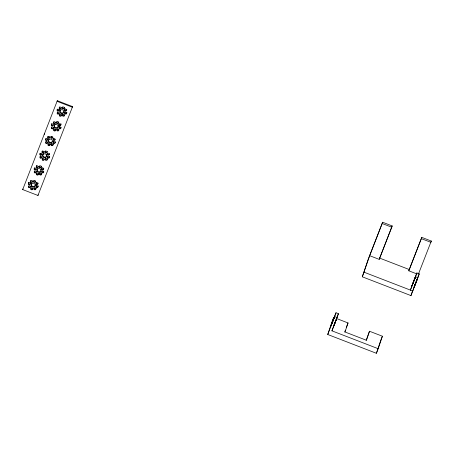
<?xml version="1.0" encoding="UTF-8"?>
<svg xmlns="http://www.w3.org/2000/svg" width="454" height="454" viewBox="0 0 454 454"><rect width="100%" height="100%" fill="white"/><g stroke="black" fill="none" stroke-linecap="round" stroke-linejoin="round"><path stroke-width="0.68" d="M332.05 323.299L331.891 323.571L332.192 322.68L330.989 325.876L333.259 319.9M333.934 318.186C333.355 320.002 331.602 324.309 332.47 322.221M333.679 319.066C332.742 321.449 333.389 319.991 333.23 319.968M334.048 325.07C334.66 323.344 333.633 326.358 334.133 325.036M334.331 324.428L334.547 323.935M414.156 280.073L414.298 279.823L414.116 280.175M415.365 284.108L415.24 284.42L415.841 282.95L415.359 284.215M416.829 280.203L417.186 279.301M416.914 280.169L416.551 281.066L417.561 278.404L417.039 279.687M22.7 189.573L57.312 100.709L72.572 106.599L37.954 195.464L22.7 189.573L22.916 188.938M44.197 134.429L44.413 133.794M57.312 100.709L57.102 101.344L72.356 107.235L72.572 106.599M37.954 195.464L38.17 194.828M327.737 334.496L331.942 322.022L333.735 317.425L330.813 326.091L336.005 312.766L338.423 313.697L331.942 330.835L378.188 348.695L376.394 353.291L327.737 334.496L336.005 312.766M331.942 330.835L338.423 313.697M416.891 272.962L410.41 290.1L416.891 272.962L419.241 273.87L410.966 295.605L362.309 276.809L368.308 259.018L382.643 222.256L392.177 225.939L391.745 227.21L379.204 259.376L369.669 255.693L382.643 222.256M362.309 276.809L369.669 255.693M344.728 332.067L345.381 330.126M336.335 318.43L348.042 322.953L344.995 331.988L366.446 340.273L369.494 331.238L382.393 336.215L378.188 348.695M379.204 259.376L392.177 225.939M366.179 340.352L369.494 331.238M376.394 353.291L380.378 341.47M417.061 273.995L408.793 270.8L421.766 237.363L431.3 241.046L430.874 242.317L421.335 238.634L421.766 237.363M410.966 295.605L412.748 290.333M414.95 284.522L412.76 291.008L364.102 272.218M335.654 320.91L334.462 324.23L335.092 322.544M412.953 283.415C412.453 284.59 413.866 281.191 413.339 282.405M415.302 284.323L415.24 284.42M334.399 324.23L334.609 323.611L334.473 323.986M336.278 319.31L336.573 318.577L336.181 319.684L336.743 318.231L336.204 319.502M413.554 281.809L412.516 284.335L412.981 283.177L412.885 283.512M414.076 280.493L415.211 277.496L413.515 281.781M415.217 284.403C415.904 282.45 414.309 286.684 415.149 284.533M416.012 282.235L416.085 282.093M416.426 281.401L415.909 282.717M332.839 320.978L332.714 321.33L333.123 320.24M333.191 320.093L332.907 320.796M333.894 318.402C333.474 319.417 334.995 315.615 333.877 318.39L334.155 317.647L333.974 318.231M335.608 321.029L335.046 322.516M334.887 323.152L335.024 322.777L334.746 323.52M335.608 321.228L336.096 319.996L335.54 321.426L335.829 320.558L335.591 321.126M412.998 283.296L414.076 280.294L413.594 281.525L413.73 281.185M415.489 283.676L415.223 284.34M335.251 321.909L335.551 321.182L335.336 321.744M414.02 280.447L413.804 281.009M414.86 278.433C414.224 280.073 415.461 276.736 414.82 278.381M413.055 283.143L413.271 282.581M333.86 318.379L333.599 319.1M332.402 322.397L332.186 322.959M334.729 323.509L334.587 323.878L334.802 323.322M414.581 286.077L414.213 287.002L414.956 285.18L414.4 286.633L414.604 286.116M415.671 283.2L415.87 282.689M417.198 279.329L417.391 278.75L417.005 279.857M412.215 285.157C411.176 287.859 413.276 282.541 412.255 285.208M416.21 281.713L416.358 281.344M415.711 283.228L416.414 281.191L416.227 281.724M415.563 283.693L415.421 284.062M346.249 327.544L348.042 322.953M380.6 340.812L382.393 336.215M408.793 270.8L421.335 238.634M418.503 273.87L431.3 241.046M414.048 287.195L419.241 273.87M333.747 325.893L333.406 326.806L333.786 325.944M333.179 320.195L333.304 319.883M332.005 323.31L332.129 323.004M382.211 223.527L391.745 227.21M379.635 258.105L409.224 269.528M415.603 276.775L417.958 277.683M334.723 316.574L337.14 317.511M41.53 166.522A1.022 0.987 18.6 0 1 39.56 166.033M49.6 153.685A1.022 0.987 18.6 0 1 48.357 154.525A1.022 0.987 18.6 0 1 47.63 153.197M52.516 141.154A2.043 1.975 18.6 0 1 49.651 142.142A2.043 1.975 18.6 0 1 48.953 139.23M46.728 154.343A2.043 1.975 18.6 0 1 45.877 156.868A2.043 1.975 18.6 0 1 43.192 156.204A2.043 1.975 18.6 0 1 43.584 153.566M41.995 157.271A1.022 0.987 18.6 0 1 40.468 157.39A1.022 0.987 18.6 0 1 40.52 155.904M66.8 109.567A1.022 0.987 18.6 0 1 65.308 110.311A1.022 0.987 18.6 0 1 65.138 108.671M38.13 183.093A1.022 0.987 18.6 0 1 36.638 183.836A1.022 0.987 18.6 0 1 36.473 182.196M44.197 151.341A1.022 0.987 18.6 0 1 42.96 152.442A1.022 0.987 18.6 0 1 42.364 150.887M42.012 154.019A1.022 0.987 18.6 0 1 40.701 154.57A1.022 0.987 18.6 0 1 40.105 153.282M43.805 168.638A1.022 0.987 18.6 0 1 42.375 169.132A1.022 0.987 18.6 0 1 42.023 167.674M55.15 139.452A1.022 0.987 18.6 0 1 53.305 138.742M53.368 138.493A1.022 0.987 18.6 0 1 53.493 138.266M66.891 112.342A1.022 0.987 18.6 0 1 65.66 113.438A1.022 0.987 18.6 0 1 65.058 111.888M59.275 109.652A1.022 0.987 18.6 0 1 58.033 110.492A1.022 0.987 18.6 0 1 57.306 109.164M59.19 109.147A1.022 0.987 18.6 0 1 59.264 109.391M49.696 156.454A1.022 0.987 18.6 0 1 48.726 157.583A1.022 0.987 18.6 0 1 47.676 156.477M47.312 151.307A1.022 0.987 18.6 0 1 46.075 152.408A1.022 0.987 18.6 0 1 45.479 150.853M50.19 144.213A1.022 0.987 18.6 0 1 48.947 145.053A1.022 0.987 18.6 0 1 48.22 143.725M50.105 143.702A1.022 0.987 18.6 0 1 50.178 143.952M36.445 171.504A1.022 0.987 18.6 0 1 35.202 172.344A1.022 0.987 18.6 0 1 34.476 171.016M38.721 173.621A1.022 0.987 18.6 0 1 37.478 174.461A1.022 0.987 18.6 0 1 36.757 173.133M32.926 188.575A1.022 0.987 18.6 0 1 31.615 189.125A1.022 0.987 18.6 0 1 31.02 187.843M38.414 166.556A1.022 0.987 18.6 0 1 36.865 166.981A1.022 0.987 18.6 0 1 36.814 165.409M35.435 184.767A2.043 1.975 18.6 0 1 32.694 186.373A2.043 1.975 18.6 0 1 31.752 183.342M58.782 121.893A1.022 0.987 18.6 0 1 57.545 122.994A1.022 0.987 18.6 0 1 56.949 121.445M36.104 188.291A1.022 0.987 18.6 0 1 34.862 189.131A1.022 0.987 18.6 0 1 34.141 187.803M36.019 187.786A1.022 0.987 18.6 0 1 36.099 188.03M38.227 185.862A1.022 0.987 18.6 0 1 36.99 186.963A1.022 0.987 18.6 0 1 36.394 185.414M35.673 181.447A1.022 0.987 18.6 0 1 33.891 180.488M32.739 181.01A1.022 0.987 18.6 0 1 31.496 181.85A1.022 0.987 18.6 0 1 30.77 180.522M30.52 182.667A1.022 0.987 18.6 0 1 29.629 184.052A1.022 0.987 18.6 0 1 28.642 182.69M28.767 182.463A1.022 0.987 18.6 0 1 28.948 182.281M30.651 186.458A1.022 0.987 18.6 0 1 28.687 185.97M41.842 173.587A1.022 0.987 18.6 0 1 40.344 174.33A1.022 0.987 18.6 0 1 40.179 172.69M43.783 171.896A1.022 0.987 18.6 0 1 42.001 170.931M36.28 168.723A1.022 0.987 18.6 0 1 34.85 169.217A1.022 0.987 18.6 0 1 34.498 167.759M41.047 170.562A2.043 1.975 18.6 0 1 38.181 171.555A2.043 1.975 18.6 0 1 37.483 168.638M40.996 169.047A2.043 1.975 18.6 0 1 41.149 169.546M44.271 159.394A1.022 0.987 18.6 0 1 42.846 159.592A1.022 0.987 18.6 0 1 42.614 158.208M47.386 159.354A1.022 0.987 18.6 0 1 45.548 158.645M45.604 158.395A1.022 0.987 18.6 0 1 45.729 158.168M47.347 158.151A1.022 0.987 18.6 0 1 47.488 158.372M53.22 143.668A1.022 0.987 18.6 0 1 52.324 145.047A1.022 0.987 18.6 0 1 51.336 143.691M55.428 141.75A1.022 0.987 18.6 0 1 54.321 142.874A1.022 0.987 18.6 0 1 53.47 141.523M52.868 137.335A1.022 0.987 18.6 0 1 51.086 136.37M49.94 136.892A1.022 0.987 18.6 0 1 48.691 137.738A1.022 0.987 18.6 0 1 47.971 136.41M47.801 138.805A1.022 0.987 18.6 0 1 46.694 139.928A1.022 0.987 18.6 0 1 45.843 138.578M47.914 142.091A1.022 0.987 18.6 0 1 46.541 142.897A1.022 0.987 18.6 0 1 46.07 141.381M55.921 129.509A1.022 0.987 18.6 0 1 54.548 130.309A1.022 0.987 18.6 0 1 54.083 128.794M53.646 127.387A1.022 0.987 18.6 0 1 52.403 128.232A1.022 0.987 18.6 0 1 51.677 126.904M53.356 124.833A1.022 0.987 18.6 0 1 51.932 125.032A1.022 0.987 18.6 0 1 51.699 123.647M55.609 122.438A1.022 0.987 18.6 0 1 53.646 121.956M60.978 123.766A1.022 0.987 18.6 0 1 60.087 125.145A1.022 0.987 18.6 0 1 59.099 123.789M61.108 127.551A1.022 0.987 18.6 0 1 59.565 127.977A1.022 0.987 18.6 0 1 59.508 126.405M58.98 129.719A1.022 0.987 18.6 0 1 57.545 130.219A1.022 0.987 18.6 0 1 57.198 128.76M58.367 125.945A2.043 1.975 18.6 0 1 55.382 127.438A2.043 1.975 18.6 0 1 55.047 124.158M58.197 124.935A2.043 1.975 18.6 0 1 58.35 125.429M61.472 115.276A1.022 0.987 18.6 0 1 60.047 115.475A1.022 0.987 18.6 0 1 59.815 114.09M61.426 114.073A1.022 0.987 18.6 0 1 61.568 114.294M64.712 115.015A1.022 0.987 18.6 0 1 63.401 115.566A1.022 0.987 18.6 0 1 62.805 114.283M64.519 107.45A1.022 0.987 18.6 0 1 63.276 108.29A1.022 0.987 18.6 0 1 62.556 106.962M61.404 107.484A1.022 0.987 18.6 0 1 60.161 108.324A1.022 0.987 18.6 0 1 59.44 106.996M59.19 113.16A1.022 0.987 18.6 0 1 57.352 112.45M57.408 112.195A1.022 0.987 18.6 0 1 57.539 111.973M64.105 111.241A2.043 1.975 18.6 0 1 60.217 111.786L60.064 111.287A2.043 1.975 18.6 0 1 60.416 109.823M412.039 285.725L412.431 284.618L412.039 285.725M414.207 280.095L414.088 280.413L414.184 280.078M64.888 113.727A1.022 0.987 18.6 0 0 66.63 113.483A1.022 0.987 18.6 0 0 65.507 112.138A1.022 0.987 18.6 0 0 64.888 113.727M39.821 174.716A1.022 0.987 18.6 0 0 41.564 174.472A1.022 0.987 18.6 0 0 40.446 173.122A1.022 0.987 18.6 0 0 39.821 174.716M39.572 167.395A1.022 0.987 18.6 0 0 41.314 167.157A1.022 0.987 18.6 0 0 40.196 165.806A1.022 0.987 18.6 0 0 39.572 167.395M47.585 154.814A1.022 0.987 18.6 0 0 49.327 154.57A1.022 0.987 18.6 0 0 48.203 153.219A1.022 0.987 18.6 0 0 47.585 154.814M42.188 152.731A1.022 0.987 18.6 0 0 43.93 152.487A1.022 0.987 18.6 0 0 42.812 151.137A1.022 0.987 18.6 0 0 42.188 152.731M40.162 157.93A1.022 0.987 18.6 0 0 41.904 157.686A1.022 0.987 18.6 0 0 40.786 156.335A1.022 0.987 18.6 0 0 40.162 157.93M48.822 142.278A2.043 1.975 18.6 0 0 52.301 141.79A2.043 1.975 18.6 0 0 50.059 139.094A2.043 1.975 18.6 0 0 48.822 142.278M43.085 156.982A2.043 1.975 18.6 0 0 46.569 156.494A2.043 1.975 18.6 0 0 44.327 153.798A2.043 1.975 18.6 0 0 43.085 156.982M40.06 154.899A1.022 0.987 18.6 0 0 41.802 154.655A1.022 0.987 18.6 0 0 40.678 153.304A1.022 0.987 18.6 0 0 40.06 154.899M64.786 110.697A1.022 0.987 18.6 0 0 66.522 110.453A1.022 0.987 18.6 0 0 65.404 109.108A1.022 0.987 18.6 0 0 64.786 110.697M36.116 184.222A1.022 0.987 18.6 0 0 37.858 183.978A1.022 0.987 18.6 0 0 36.74 182.627A1.022 0.987 18.6 0 0 36.116 184.222M59.639 115.929A1.022 0.987 18.6 0 0 61.381 115.685A1.022 0.987 18.6 0 0 60.263 114.34A1.022 0.987 18.6 0 0 59.639 115.929M41.853 169.518A1.022 0.987 18.6 0 0 43.59 169.274A1.022 0.987 18.6 0 0 42.472 167.923A1.022 0.987 18.6 0 0 41.853 169.518M53.317 140.104A1.022 0.987 18.6 0 0 55.059 139.86A1.022 0.987 18.6 0 0 53.935 138.515A1.022 0.987 18.6 0 0 53.317 140.104M51.291 145.308A1.022 0.987 18.6 0 0 53.033 145.064A1.022 0.987 18.6 0 0 51.909 143.714A1.022 0.987 18.6 0 0 51.291 145.308M57.261 110.782A1.022 0.987 18.6 0 0 58.997 110.538A1.022 0.987 18.6 0 0 57.879 109.193A1.022 0.987 18.6 0 0 57.261 110.782M47.687 157.844A1.022 0.987 18.6 0 0 49.429 157.6A1.022 0.987 18.6 0 0 48.306 156.25A1.022 0.987 18.6 0 0 47.687 157.844M45.309 152.692A1.022 0.987 18.6 0 0 47.046 152.448A1.022 0.987 18.6 0 0 45.928 151.103A1.022 0.987 18.6 0 0 45.309 152.692M34.09 189.42A1.022 0.987 18.6 0 0 35.832 189.176A1.022 0.987 18.6 0 0 34.714 187.831A1.022 0.987 18.6 0 0 34.09 189.42M34.43 172.633A1.022 0.987 18.6 0 0 36.172 172.389A1.022 0.987 18.6 0 0 35.049 171.039A1.022 0.987 18.6 0 0 34.43 172.633M45.899 143.22A1.022 0.987 18.6 0 0 47.636 142.982A1.022 0.987 18.6 0 0 46.518 141.631A1.022 0.987 18.6 0 0 45.899 143.22M48.175 145.342A1.022 0.987 18.6 0 0 49.912 145.098A1.022 0.987 18.6 0 0 48.794 143.748A1.022 0.987 18.6 0 0 48.175 145.342M36.706 174.75A1.022 0.987 18.6 0 0 38.448 174.506A1.022 0.987 18.6 0 0 37.33 173.161A1.022 0.987 18.6 0 0 36.706 174.75M30.974 189.454A1.022 0.987 18.6 0 0 32.716 189.21A1.022 0.987 18.6 0 0 31.593 187.865A1.022 0.987 18.6 0 0 30.974 189.454M36.456 167.435A1.022 0.987 18.6 0 0 38.198 167.191A1.022 0.987 18.6 0 0 37.08 165.841A1.022 0.987 18.6 0 0 36.456 167.435M31.621 186.39A2.043 1.975 18.6 0 0 35.1 185.902A2.043 1.975 18.6 0 0 32.864 183.206A2.043 1.975 18.6 0 0 31.621 186.39M53.907 130.638A1.022 0.987 18.6 0 0 55.649 130.394A1.022 0.987 18.6 0 0 54.525 129.044A1.022 0.987 18.6 0 0 53.907 130.638M56.773 123.284A1.022 0.987 18.6 0 0 58.515 123.04A1.022 0.987 18.6 0 0 57.397 121.689A1.022 0.987 18.6 0 0 56.773 123.284M28.596 184.307A1.022 0.987 18.6 0 0 30.333 184.063A1.022 0.987 18.6 0 0 29.215 182.712A1.022 0.987 18.6 0 0 28.596 184.307M30.724 182.139A1.022 0.987 18.6 0 0 32.467 181.895A1.022 0.987 18.6 0 0 31.343 180.544A1.022 0.987 18.6 0 0 30.724 182.139M28.698 187.337A1.022 0.987 18.6 0 0 30.435 187.093A1.022 0.987 18.6 0 0 29.317 185.743A1.022 0.987 18.6 0 0 28.698 187.337M36.224 187.252A1.022 0.987 18.6 0 0 37.96 187.008A1.022 0.987 18.6 0 0 36.842 185.658A1.022 0.987 18.6 0 0 36.224 187.252M33.84 182.105A1.022 0.987 18.6 0 0 35.582 181.861A1.022 0.987 18.6 0 0 34.459 180.51A1.022 0.987 18.6 0 0 33.84 182.105M59.389 108.614A1.022 0.987 18.6 0 0 61.131 108.37A1.022 0.987 18.6 0 0 60.013 107.025A1.022 0.987 18.6 0 0 59.389 108.614M57.363 113.812A1.022 0.987 18.6 0 0 59.105 113.568A1.022 0.987 18.6 0 0 57.981 112.223A1.022 0.987 18.6 0 0 57.363 113.812M62.754 115.895A1.022 0.987 18.6 0 0 64.496 115.651A1.022 0.987 18.6 0 0 63.378 114.306A1.022 0.987 18.6 0 0 62.754 115.895M62.504 108.58A1.022 0.987 18.6 0 0 64.247 108.336A1.022 0.987 18.6 0 0 63.129 106.985A1.022 0.987 18.6 0 0 62.504 108.58M60.286 112.864A2.043 1.975 18.6 0 0 63.77 112.382A2.043 1.975 18.6 0 0 61.528 109.681A2.043 1.975 18.6 0 0 60.286 112.864M54.554 127.574A2.043 1.975 18.6 0 0 58.033 127.086A2.043 1.975 18.6 0 0 55.797 124.39A2.043 1.975 18.6 0 0 54.554 127.574M59.048 125.4A1.022 0.987 18.6 0 0 60.791 125.156A1.022 0.987 18.6 0 0 59.673 123.811A1.022 0.987 18.6 0 0 59.048 125.4M59.156 128.431A1.022 0.987 18.6 0 0 60.893 128.187A1.022 0.987 18.6 0 0 59.775 126.842A1.022 0.987 18.6 0 0 59.156 128.431M57.022 130.599A1.022 0.987 18.6 0 0 58.765 130.355A1.022 0.987 18.6 0 0 57.647 129.01A1.022 0.987 18.6 0 0 57.022 130.599M51.631 128.516A1.022 0.987 18.6 0 0 53.368 128.272A1.022 0.987 18.6 0 0 52.25 126.927A1.022 0.987 18.6 0 0 51.631 128.516M53.657 123.318A1.022 0.987 18.6 0 0 55.399 123.074A1.022 0.987 18.6 0 0 54.276 121.729A1.022 0.987 18.6 0 0 53.657 123.318M51.529 125.486A1.022 0.987 18.6 0 0 53.266 125.242A1.022 0.987 18.6 0 0 52.148 123.897A1.022 0.987 18.6 0 0 51.529 125.486M51.041 137.988A1.022 0.987 18.6 0 0 52.783 137.744A1.022 0.987 18.6 0 0 51.66 136.399A1.022 0.987 18.6 0 0 51.041 137.988M53.419 143.135A1.022 0.987 18.6 0 0 55.161 142.897A1.022 0.987 18.6 0 0 54.043 141.546A1.022 0.987 18.6 0 0 53.419 143.135M47.925 138.022A1.022 0.987 18.6 0 0 49.662 137.778A1.022 0.987 18.6 0 0 48.544 136.433A1.022 0.987 18.6 0 0 47.925 138.022M45.792 140.19A1.022 0.987 18.6 0 0 47.534 139.946A1.022 0.987 18.6 0 0 46.416 138.601A1.022 0.987 18.6 0 0 45.792 140.19M45.559 160.012A1.022 0.987 18.6 0 0 47.295 159.768A1.022 0.987 18.6 0 0 46.177 158.418A1.022 0.987 18.6 0 0 45.559 160.012M42.443 160.046A1.022 0.987 18.6 0 0 44.18 159.802A1.022 0.987 18.6 0 0 43.062 158.452A1.022 0.987 18.6 0 0 42.443 160.046M37.353 171.686A2.043 1.975 18.6 0 0 40.837 171.198A2.043 1.975 18.6 0 0 38.596 168.502A2.043 1.975 18.6 0 0 37.353 171.686M41.955 172.548A1.022 0.987 18.6 0 0 43.697 172.304A1.022 0.987 18.6 0 0 42.574 170.954A1.022 0.987 18.6 0 0 41.955 172.548M34.328 169.603A1.022 0.987 18.6 0 0 36.065 169.359A1.022 0.987 18.6 0 0 34.947 168.008A1.022 0.987 18.6 0 0 34.328 169.603"/></g></svg>
